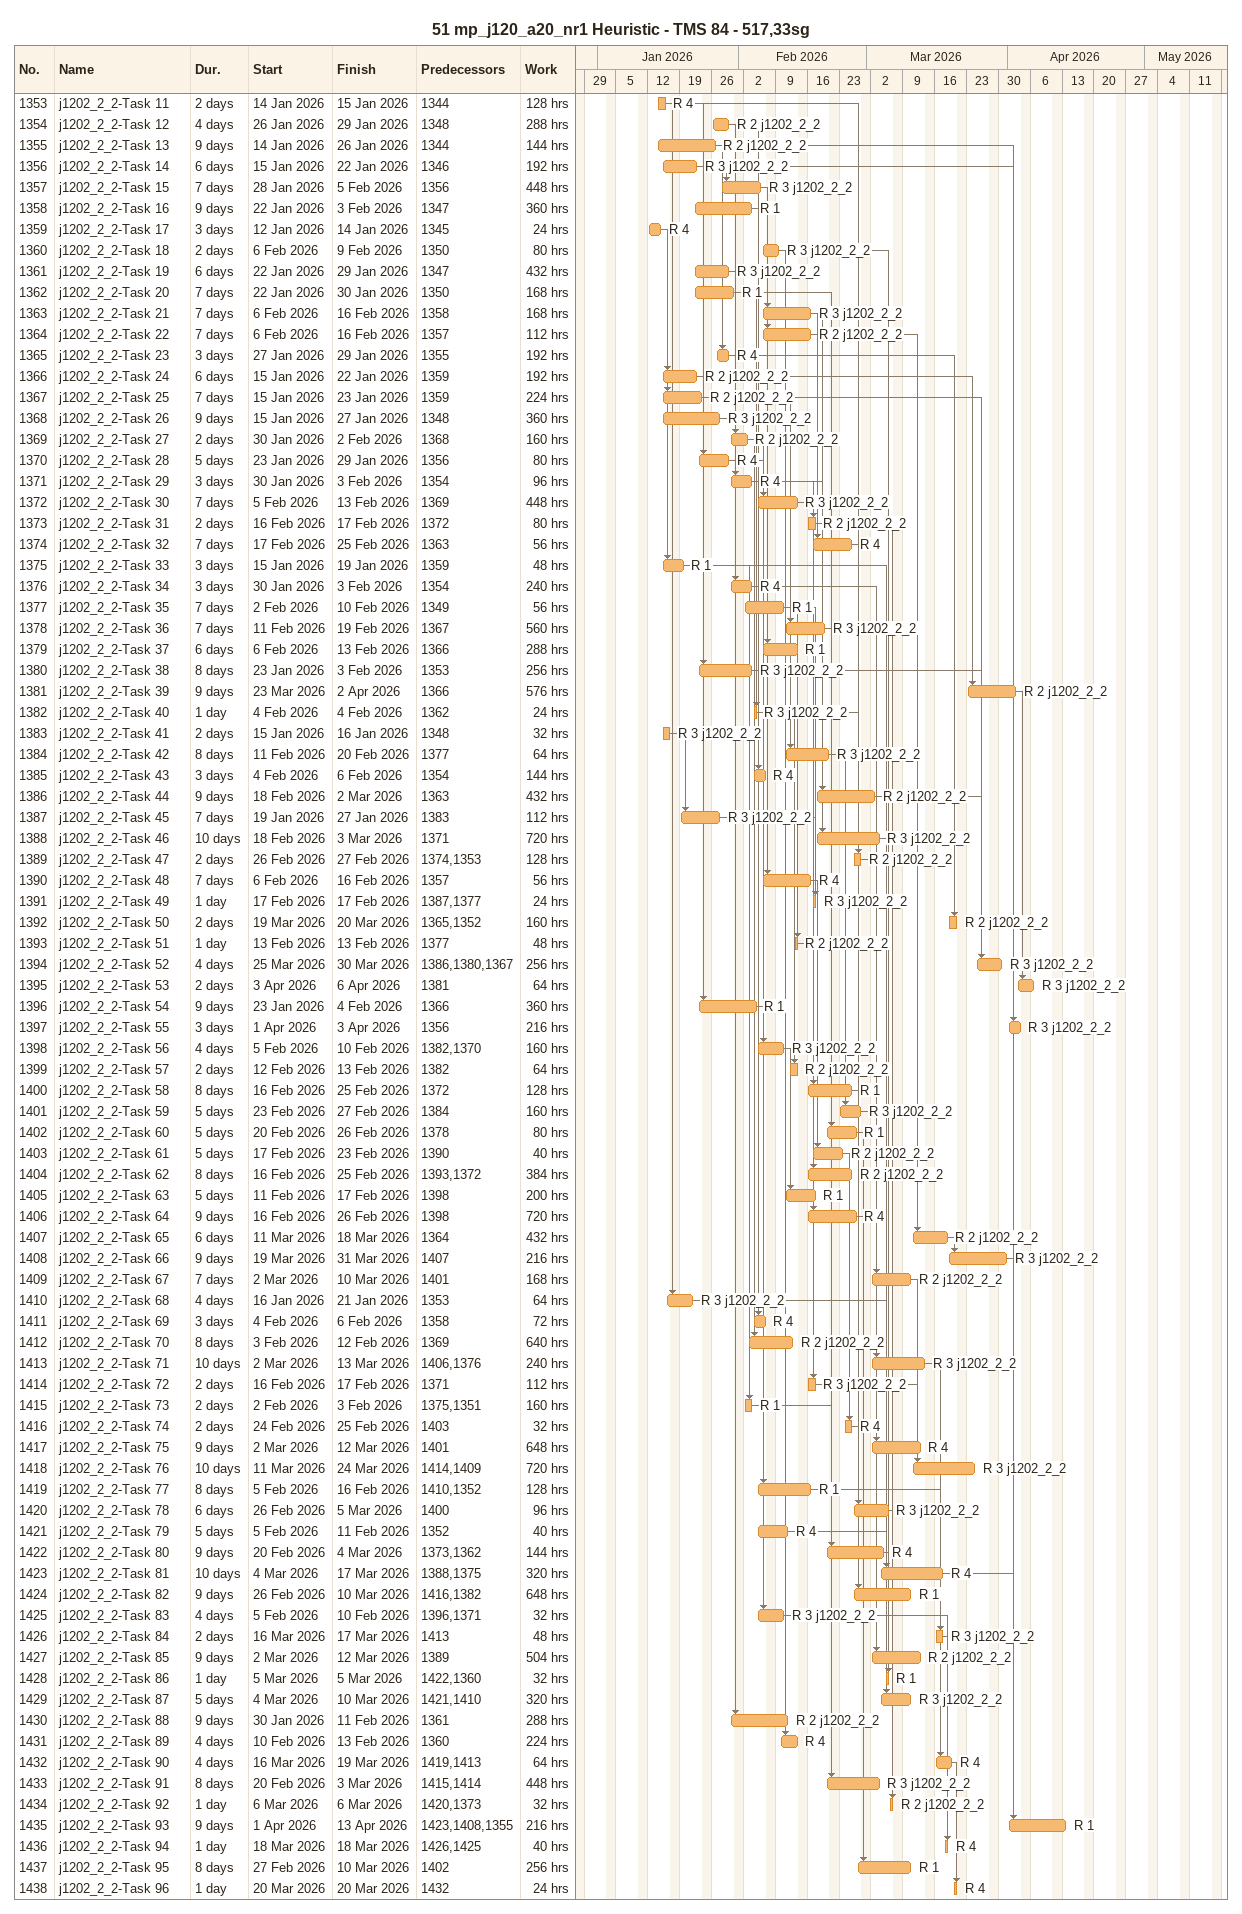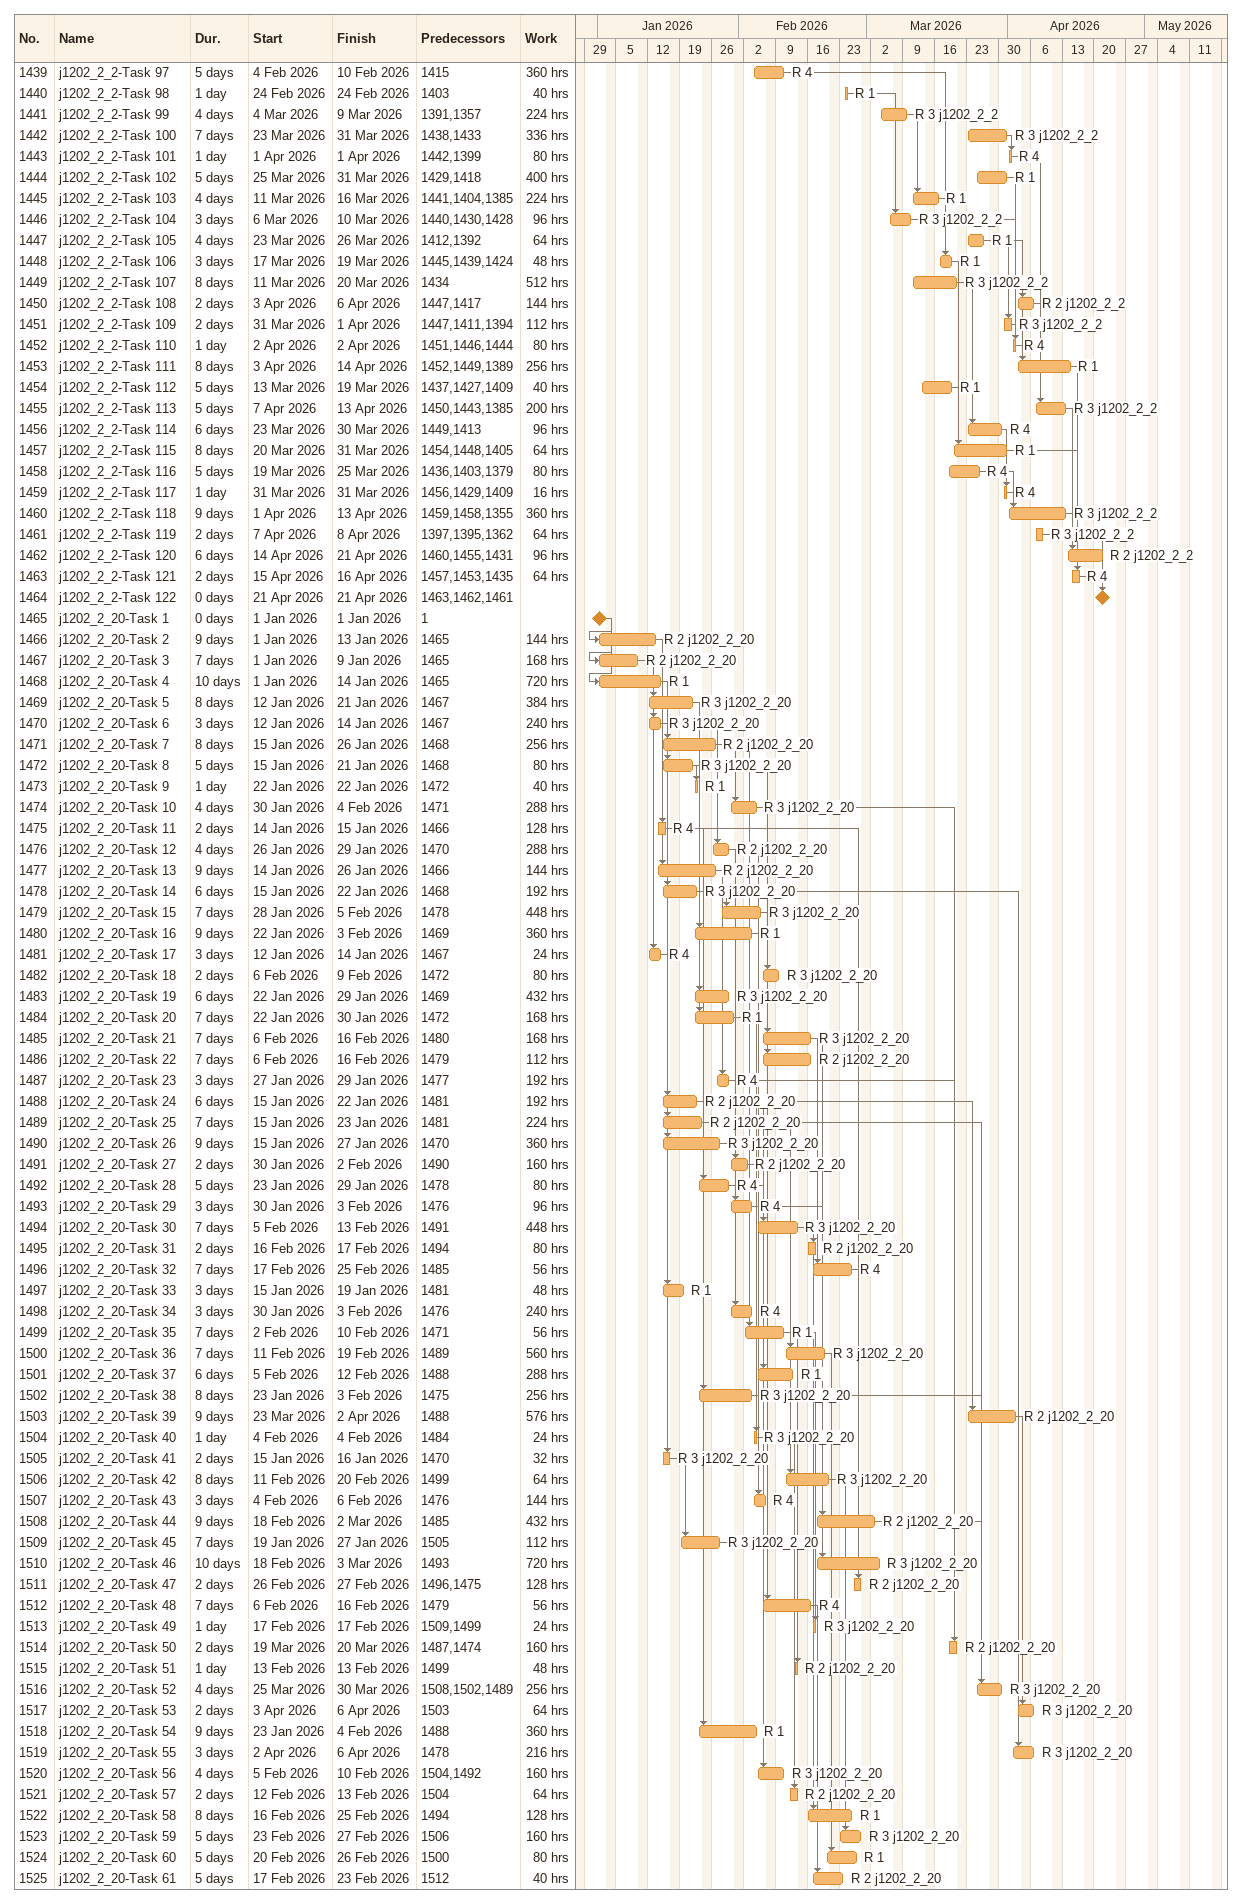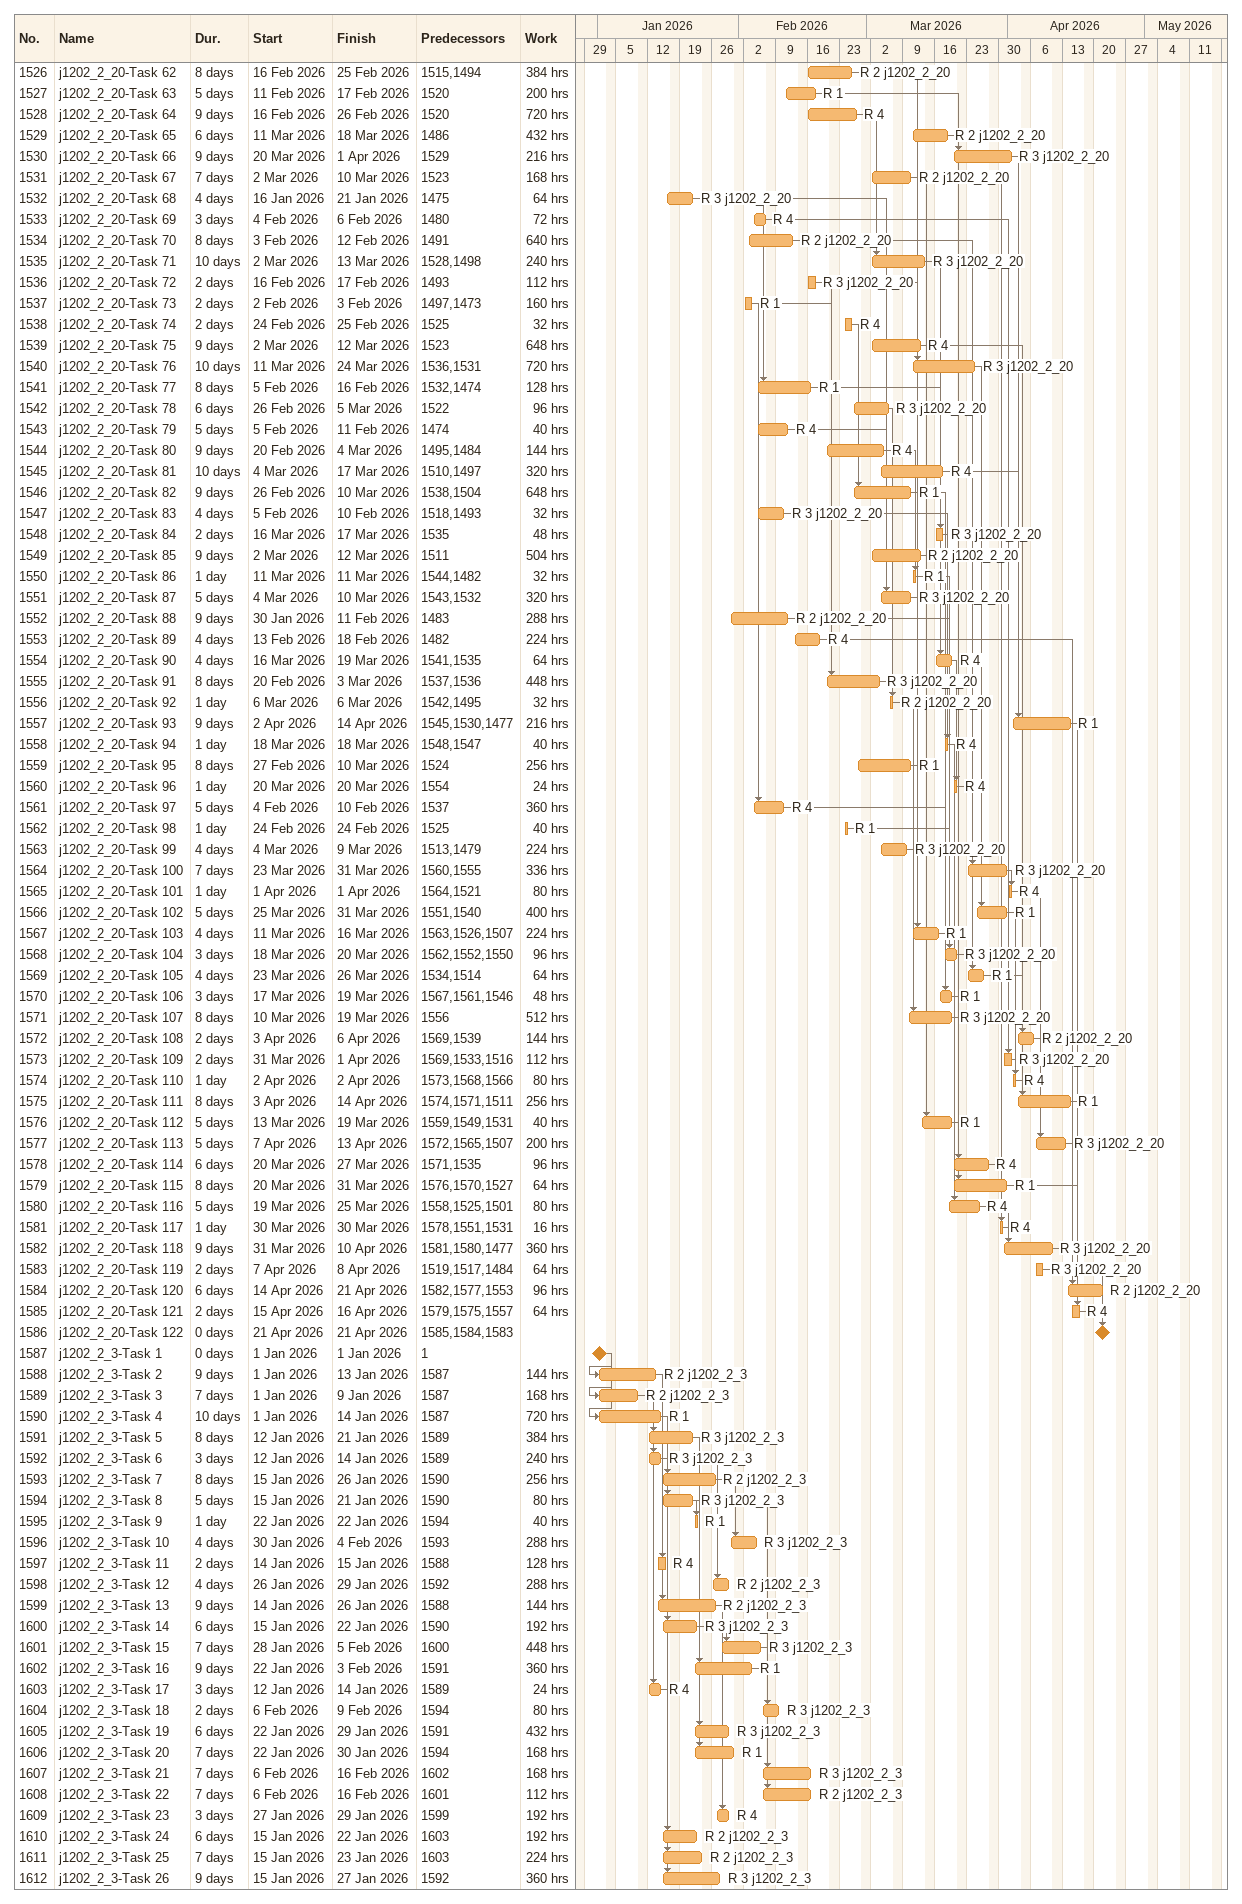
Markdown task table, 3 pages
51 mp_j120_a20_nr1 Heuristic - TMS 84 - 517,33sg

| ID | Task | Duration | Start | Finish | Predecessors | Resources | Work (h) |
|---|---|---|---|---|---|---|---|
| 1353 | j1202_2_2-Task 11 | 2d | 2026-01-14 | 2026-01-15 | 1344 | R 4 | 128 |
| 1354 | j1202_2_2-Task 12 | 4d | 2026-01-26 | 2026-01-29 | 1348 | R 2 j1202_2_2 | 288 |
| 1355 | j1202_2_2-Task 13 | 9d | 2026-01-14 | 2026-01-26 | 1344 | R 2 j1202_2_2 | 144 |
| 1356 | j1202_2_2-Task 14 | 6d | 2026-01-15 | 2026-01-22 | 1346 | R 3 j1202_2_2 | 192 |
| 1357 | j1202_2_2-Task 15 | 7d | 2026-01-28 | 2026-02-05 | 1356 | R 3 j1202_2_2 | 448 |
| 1358 | j1202_2_2-Task 16 | 9d | 2026-01-22 | 2026-02-03 | 1347 | R 1 | 360 |
| 1359 | j1202_2_2-Task 17 | 3d | 2026-01-12 | 2026-01-14 | 1345 | R 4 | 24 |
| 1360 | j1202_2_2-Task 18 | 2d | 2026-02-06 | 2026-02-09 | 1350 | R 3 j1202_2_2 | 80 |
| 1361 | j1202_2_2-Task 19 | 6d | 2026-01-22 | 2026-01-29 | 1347 | R 3 j1202_2_2 | 432 |
| 1362 | j1202_2_2-Task 20 | 7d | 2026-01-22 | 2026-01-30 | 1350 | R 1 | 168 |
| 1363 | j1202_2_2-Task 21 | 7d | 2026-02-06 | 2026-02-16 | 1358 | R 3 j1202_2_2 | 168 |
| 1364 | j1202_2_2-Task 22 | 7d | 2026-02-06 | 2026-02-16 | 1357 | R 2 j1202_2_2 | 112 |
| 1365 | j1202_2_2-Task 23 | 3d | 2026-01-27 | 2026-01-29 | 1355 | R 4 | 192 |
| 1366 | j1202_2_2-Task 24 | 6d | 2026-01-15 | 2026-01-22 | 1359 | R 2 j1202_2_2 | 192 |
| 1367 | j1202_2_2-Task 25 | 7d | 2026-01-15 | 2026-01-23 | 1359 | R 2 j1202_2_2 | 224 |
| 1368 | j1202_2_2-Task 26 | 9d | 2026-01-15 | 2026-01-27 | 1348 | R 3 j1202_2_2 | 360 |
| 1369 | j1202_2_2-Task 27 | 2d | 2026-01-30 | 2026-02-02 | 1368 | R 2 j1202_2_2 | 160 |
| 1370 | j1202_2_2-Task 28 | 5d | 2026-01-23 | 2026-01-29 | 1356 | R 4 | 80 |
| 1371 | j1202_2_2-Task 29 | 3d | 2026-01-30 | 2026-02-03 | 1354 | R 4 | 96 |
| 1372 | j1202_2_2-Task 30 | 7d | 2026-02-05 | 2026-02-13 | 1369 | R 3 j1202_2_2 | 448 |
| 1373 | j1202_2_2-Task 31 | 2d | 2026-02-16 | 2026-02-17 | 1372 | R 2 j1202_2_2 | 80 |
| 1374 | j1202_2_2-Task 32 | 7d | 2026-02-17 | 2026-02-25 | 1363 | R 4 | 56 |
| 1375 | j1202_2_2-Task 33 | 3d | 2026-01-15 | 2026-01-19 | 1359 | R 1 | 48 |
| 1376 | j1202_2_2-Task 34 | 3d | 2026-01-30 | 2026-02-03 | 1354 | R 4 | 240 |
| 1377 | j1202_2_2-Task 35 | 7d | 2026-02-02 | 2026-02-10 | 1349 | R 1 | 56 |
| 1378 | j1202_2_2-Task 36 | 7d | 2026-02-11 | 2026-02-19 | 1367 | R 3 j1202_2_2 | 560 |
| 1379 | j1202_2_2-Task 37 | 6d | 2026-02-06 | 2026-02-13 | 1366 | R 1 | 288 |
| 1380 | j1202_2_2-Task 38 | 8d | 2026-01-23 | 2026-02-03 | 1353 | R 3 j1202_2_2 | 256 |
| 1381 | j1202_2_2-Task 39 | 9d | 2026-03-23 | 2026-04-02 | 1366 | R 2 j1202_2_2 | 576 |
| 1382 | j1202_2_2-Task 40 | 1d | 2026-02-04 | 2026-02-04 | 1362 | R 3 j1202_2_2 | 24 |
| 1383 | j1202_2_2-Task 41 | 2d | 2026-01-15 | 2026-01-16 | 1348 | R 3 j1202_2_2 | 32 |
| 1384 | j1202_2_2-Task 42 | 8d | 2026-02-11 | 2026-02-20 | 1377 | R 3 j1202_2_2 | 64 |
| 1385 | j1202_2_2-Task 43 | 3d | 2026-02-04 | 2026-02-06 | 1354 | R 4 | 144 |
| 1386 | j1202_2_2-Task 44 | 9d | 2026-02-18 | 2026-03-02 | 1363 | R 2 j1202_2_2 | 432 |
| 1387 | j1202_2_2-Task 45 | 7d | 2026-01-19 | 2026-01-27 | 1383 | R 3 j1202_2_2 | 112 |
| 1388 | j1202_2_2-Task 46 | 10d | 2026-02-18 | 2026-03-03 | 1371 | R 3 j1202_2_2 | 720 |
| 1389 | j1202_2_2-Task 47 | 2d | 2026-02-26 | 2026-02-27 | 1374, 1353 | R 2 j1202_2_2 | 128 |
| 1390 | j1202_2_2-Task 48 | 7d | 2026-02-06 | 2026-02-16 | 1357 | R 4 | 56 |
| 1391 | j1202_2_2-Task 49 | 1d | 2026-02-17 | 2026-02-17 | 1387, 1377 | R 3 j1202_2_2 | 24 |
| 1392 | j1202_2_2-Task 50 | 2d | 2026-03-19 | 2026-03-20 | 1365, 1352 | R 2 j1202_2_2 | 160 |
| 1393 | j1202_2_2-Task 51 | 1d | 2026-02-13 | 2026-02-13 | 1377 | R 2 j1202_2_2 | 48 |
| 1394 | j1202_2_2-Task 52 | 4d | 2026-03-25 | 2026-03-30 | 1386, 1380, 1367 | R 3 j1202_2_2 | 256 |
| 1395 | j1202_2_2-Task 53 | 2d | 2026-04-03 | 2026-04-06 | 1381 | R 3 j1202_2_2 | 64 |
| 1396 | j1202_2_2-Task 54 | 9d | 2026-01-23 | 2026-02-04 | 1366 | R 1 | 360 |
| 1397 | j1202_2_2-Task 55 | 3d | 2026-04-01 | 2026-04-03 | 1356 | R 3 j1202_2_2 | 216 |
| 1398 | j1202_2_2-Task 56 | 4d | 2026-02-05 | 2026-02-10 | 1382, 1370 | R 3 j1202_2_2 | 160 |
| 1399 | j1202_2_2-Task 57 | 2d | 2026-02-12 | 2026-02-13 | 1382 | R 2 j1202_2_2 | 64 |
| 1400 | j1202_2_2-Task 58 | 8d | 2026-02-16 | 2026-02-25 | 1372 | R 1 | 128 |
| 1401 | j1202_2_2-Task 59 | 5d | 2026-02-23 | 2026-02-27 | 1384 | R 3 j1202_2_2 | 160 |
| 1402 | j1202_2_2-Task 60 | 5d | 2026-02-20 | 2026-02-26 | 1378 | R 1 | 80 |
| 1403 | j1202_2_2-Task 61 | 5d | 2026-02-17 | 2026-02-23 | 1390 | R 2 j1202_2_2 | 40 |
| 1404 | j1202_2_2-Task 62 | 8d | 2026-02-16 | 2026-02-25 | 1393, 1372 | R 2 j1202_2_2 | 384 |
| 1405 | j1202_2_2-Task 63 | 5d | 2026-02-11 | 2026-02-17 | 1398 | R 1 | 200 |
| 1406 | j1202_2_2-Task 64 | 9d | 2026-02-16 | 2026-02-26 | 1398 | R 4 | 720 |
| 1407 | j1202_2_2-Task 65 | 6d | 2026-03-11 | 2026-03-18 | 1364 | R 2 j1202_2_2 | 432 |
| 1408 | j1202_2_2-Task 66 | 9d | 2026-03-19 | 2026-03-31 | 1407 | R 3 j1202_2_2 | 216 |
| 1409 | j1202_2_2-Task 67 | 7d | 2026-03-02 | 2026-03-10 | 1401 | R 2 j1202_2_2 | 168 |
| 1410 | j1202_2_2-Task 68 | 4d | 2026-01-16 | 2026-01-21 | 1353 | R 3 j1202_2_2 | 64 |
| 1411 | j1202_2_2-Task 69 | 3d | 2026-02-04 | 2026-02-06 | 1358 | R 4 | 72 |
| 1412 | j1202_2_2-Task 70 | 8d | 2026-02-03 | 2026-02-12 | 1369 | R 2 j1202_2_2 | 640 |
| 1413 | j1202_2_2-Task 71 | 10d | 2026-03-02 | 2026-03-13 | 1406, 1376 | R 3 j1202_2_2 | 240 |
| 1414 | j1202_2_2-Task 72 | 2d | 2026-02-16 | 2026-02-17 | 1371 | R 3 j1202_2_2 | 112 |
| 1415 | j1202_2_2-Task 73 | 2d | 2026-02-02 | 2026-02-03 | 1375, 1351 | R 1 | 160 |
| 1416 | j1202_2_2-Task 74 | 2d | 2026-02-24 | 2026-02-25 | 1403 | R 4 | 32 |
| 1417 | j1202_2_2-Task 75 | 9d | 2026-03-02 | 2026-03-12 | 1401 | R 4 | 648 |
| 1418 | j1202_2_2-Task 76 | 10d | 2026-03-11 | 2026-03-24 | 1414, 1409 | R 3 j1202_2_2 | 720 |
| 1419 | j1202_2_2-Task 77 | 8d | 2026-02-05 | 2026-02-16 | 1410, 1352 | R 1 | 128 |
| 1420 | j1202_2_2-Task 78 | 6d | 2026-02-26 | 2026-03-05 | 1400 | R 3 j1202_2_2 | 96 |
| 1421 | j1202_2_2-Task 79 | 5d | 2026-02-05 | 2026-02-11 | 1352 | R 4 | 40 |
| 1422 | j1202_2_2-Task 80 | 9d | 2026-02-20 | 2026-03-04 | 1373, 1362 | R 4 | 144 |
| 1423 | j1202_2_2-Task 81 | 10d | 2026-03-04 | 2026-03-17 | 1388, 1375 | R 4 | 320 |
| 1424 | j1202_2_2-Task 82 | 9d | 2026-02-26 | 2026-03-10 | 1416, 1382 | R 1 | 648 |
| 1425 | j1202_2_2-Task 83 | 4d | 2026-02-05 | 2026-02-10 | 1396, 1371 | R 3 j1202_2_2 | 32 |
| 1426 | j1202_2_2-Task 84 | 2d | 2026-03-16 | 2026-03-17 | 1413 | R 3 j1202_2_2 | 48 |
| 1427 | j1202_2_2-Task 85 | 9d | 2026-03-02 | 2026-03-12 | 1389 | R 2 j1202_2_2 | 504 |
| 1428 | j1202_2_2-Task 86 | 1d | 2026-03-05 | 2026-03-05 | 1422, 1360 | R 1 | 32 |
| 1429 | j1202_2_2-Task 87 | 5d | 2026-03-04 | 2026-03-10 | 1421, 1410 | R 3 j1202_2_2 | 320 |
| 1430 | j1202_2_2-Task 88 | 9d | 2026-01-30 | 2026-02-11 | 1361 | R 2 j1202_2_2 | 288 |
| 1431 | j1202_2_2-Task 89 | 4d | 2026-02-10 | 2026-02-13 | 1360 | R 4 | 224 |
| 1432 | j1202_2_2-Task 90 | 4d | 2026-03-16 | 2026-03-19 | 1419, 1413 | R 4 | 64 |
| 1433 | j1202_2_2-Task 91 | 8d | 2026-02-20 | 2026-03-03 | 1415, 1414 | R 3 j1202_2_2 | 448 |
| 1434 | j1202_2_2-Task 92 | 1d | 2026-03-06 | 2026-03-06 | 1420, 1373 | R 2 j1202_2_2 | 32 |
| 1435 | j1202_2_2-Task 93 | 9d | 2026-04-01 | 2026-04-13 | 1423, 1408, 1355 | R 1 | 216 |
| 1436 | j1202_2_2-Task 94 | 1d | 2026-03-18 | 2026-03-18 | 1426, 1425 | R 4 | 40 |
| 1437 | j1202_2_2-Task 95 | 8d | 2026-02-27 | 2026-03-10 | 1402 | R 1 | 256 |
| 1438 | j1202_2_2-Task 96 | 1d | 2026-03-20 | 2026-03-20 | 1432 | R 4 | 24 |
| 1439 | j1202_2_2-Task 97 | 5d | 2026-02-04 | 2026-02-10 | 1415 | R 4 | 360 |
| 1440 | j1202_2_2-Task 98 | 1d | 2026-02-24 | 2026-02-24 | 1403 | R 1 | 40 |
| 1441 | j1202_2_2-Task 99 | 4d | 2026-03-04 | 2026-03-09 | 1391, 1357 | R 3 j1202_2_2 | 224 |
| 1442 | j1202_2_2-Task 100 | 7d | 2026-03-23 | 2026-03-31 | 1438, 1433 | R 3 j1202_2_2 | 336 |
| 1443 | j1202_2_2-Task 101 | 1d | 2026-04-01 | 2026-04-01 | 1442, 1399 | R 4 | 80 |
| 1444 | j1202_2_2-Task 102 | 5d | 2026-03-25 | 2026-03-31 | 1429, 1418 | R 1 | 400 |
| 1445 | j1202_2_2-Task 103 | 4d | 2026-03-11 | 2026-03-16 | 1441, 1404, 1385 | R 1 | 224 |
| 1446 | j1202_2_2-Task 104 | 3d | 2026-03-06 | 2026-03-10 | 1440, 1430, 1428 | R 3 j1202_2_2 | 96 |
| 1447 | j1202_2_2-Task 105 | 4d | 2026-03-23 | 2026-03-26 | 1412, 1392 | R 1 | 64 |
| 1448 | j1202_2_2-Task 106 | 3d | 2026-03-17 | 2026-03-19 | 1445, 1439, 1424 | R 1 | 48 |
| 1449 | j1202_2_2-Task 107 | 8d | 2026-03-11 | 2026-03-20 | 1434 | R 3 j1202_2_2 | 512 |
| 1450 | j1202_2_2-Task 108 | 2d | 2026-04-03 | 2026-04-06 | 1447, 1417 | R 2 j1202_2_2 | 144 |
| 1451 | j1202_2_2-Task 109 | 2d | 2026-03-31 | 2026-04-01 | 1447, 1411, 1394 | R 3 j1202_2_2 | 112 |
| 1452 | j1202_2_2-Task 110 | 1d | 2026-04-02 | 2026-04-02 | 1451, 1446, 1444 | R 4 | 80 |
| 1453 | j1202_2_2-Task 111 | 8d | 2026-04-03 | 2026-04-14 | 1452, 1449, 1389 | R 1 | 256 |
| 1454 | j1202_2_2-Task 112 | 5d | 2026-03-13 | 2026-03-19 | 1437, 1427, 1409 | R 1 | 40 |
| 1455 | j1202_2_2-Task 113 | 5d | 2026-04-07 | 2026-04-13 | 1450, 1443, 1385 | R 3 j1202_2_2 | 200 |
| 1456 | j1202_2_2-Task 114 | 6d | 2026-03-23 | 2026-03-30 | 1449, 1413 | R 4 | 96 |
| 1457 | j1202_2_2-Task 115 | 8d | 2026-03-20 | 2026-03-31 | 1454, 1448, 1405 | R 1 | 64 |
| 1458 | j1202_2_2-Task 116 | 5d | 2026-03-19 | 2026-03-25 | 1436, 1403, 1379 | R 4 | 80 |
| 1459 | j1202_2_2-Task 117 | 1d | 2026-03-31 | 2026-03-31 | 1456, 1429, 1409 | R 4 | 16 |
| 1460 | j1202_2_2-Task 118 | 9d | 2026-04-01 | 2026-04-13 | 1459, 1458, 1355 | R 3 j1202_2_2 | 360 |
| 1461 | j1202_2_2-Task 119 | 2d | 2026-04-07 | 2026-04-08 | 1397, 1395, 1362 | R 3 j1202_2_2 | 64 |
| 1462 | j1202_2_2-Task 120 | 6d | 2026-04-14 | 2026-04-21 | 1460, 1455, 1431 | R 2 j1202_2_2 | 96 |
| 1463 | j1202_2_2-Task 121 | 2d | 2026-04-15 | 2026-04-16 | 1457, 1453, 1435 | R 4 | 64 |
| 1464 | j1202_2_2-Task 122 | 0d | 2026-04-21 | 2026-04-21 | 1463, 1462, 1461 |  |  |
| 1465 | j1202_2_20-Task 1 | 0d | 2026-01-01 | 2026-01-01 | 1 |  |  |
| 1466 | j1202_2_20-Task 2 | 9d | 2026-01-01 | 2026-01-13 | 1465 | R 2 j1202_2_20 | 144 |
| 1467 | j1202_2_20-Task 3 | 7d | 2026-01-01 | 2026-01-09 | 1465 | R 2 j1202_2_20 | 168 |
| 1468 | j1202_2_20-Task 4 | 10d | 2026-01-01 | 2026-01-14 | 1465 | R 1 | 720 |
| 1469 | j1202_2_20-Task 5 | 8d | 2026-01-12 | 2026-01-21 | 1467 | R 3 j1202_2_20 | 384 |
| 1470 | j1202_2_20-Task 6 | 3d | 2026-01-12 | 2026-01-14 | 1467 | R 3 j1202_2_20 | 240 |
| 1471 | j1202_2_20-Task 7 | 8d | 2026-01-15 | 2026-01-26 | 1468 | R 2 j1202_2_20 | 256 |
| 1472 | j1202_2_20-Task 8 | 5d | 2026-01-15 | 2026-01-21 | 1468 | R 3 j1202_2_20 | 80 |
| 1473 | j1202_2_20-Task 9 | 1d | 2026-01-22 | 2026-01-22 | 1472 | R 1 | 40 |
| 1474 | j1202_2_20-Task 10 | 4d | 2026-01-30 | 2026-02-04 | 1471 | R 3 j1202_2_20 | 288 |
| 1475 | j1202_2_20-Task 11 | 2d | 2026-01-14 | 2026-01-15 | 1466 | R 4 | 128 |
| 1476 | j1202_2_20-Task 12 | 4d | 2026-01-26 | 2026-01-29 | 1470 | R 2 j1202_2_20 | 288 |
| 1477 | j1202_2_20-Task 13 | 9d | 2026-01-14 | 2026-01-26 | 1466 | R 2 j1202_2_20 | 144 |
| 1478 | j1202_2_20-Task 14 | 6d | 2026-01-15 | 2026-01-22 | 1468 | R 3 j1202_2_20 | 192 |
| 1479 | j1202_2_20-Task 15 | 7d | 2026-01-28 | 2026-02-05 | 1478 | R 3 j1202_2_20 | 448 |
| 1480 | j1202_2_20-Task 16 | 9d | 2026-01-22 | 2026-02-03 | 1469 | R 1 | 360 |
| 1481 | j1202_2_20-Task 17 | 3d | 2026-01-12 | 2026-01-14 | 1467 | R 4 | 24 |
| 1482 | j1202_2_20-Task 18 | 2d | 2026-02-06 | 2026-02-09 | 1472 | R 3 j1202_2_20 | 80 |
| 1483 | j1202_2_20-Task 19 | 6d | 2026-01-22 | 2026-01-29 | 1469 | R 3 j1202_2_20 | 432 |
| 1484 | j1202_2_20-Task 20 | 7d | 2026-01-22 | 2026-01-30 | 1472 | R 1 | 168 |
| 1485 | j1202_2_20-Task 21 | 7d | 2026-02-06 | 2026-02-16 | 1480 | R 3 j1202_2_20 | 168 |
| 1486 | j1202_2_20-Task 22 | 7d | 2026-02-06 | 2026-02-16 | 1479 | R 2 j1202_2_20 | 112 |
| 1487 | j1202_2_20-Task 23 | 3d | 2026-01-27 | 2026-01-29 | 1477 | R 4 | 192 |
| 1488 | j1202_2_20-Task 24 | 6d | 2026-01-15 | 2026-01-22 | 1481 | R 2 j1202_2_20 | 192 |
| 1489 | j1202_2_20-Task 25 | 7d | 2026-01-15 | 2026-01-23 | 1481 | R 2 j1202_2_20 | 224 |
| 1490 | j1202_2_20-Task 26 | 9d | 2026-01-15 | 2026-01-27 | 1470 | R 3 j1202_2_20 | 360 |
| 1491 | j1202_2_20-Task 27 | 2d | 2026-01-30 | 2026-02-02 | 1490 | R 2 j1202_2_20 | 160 |
| 1492 | j1202_2_20-Task 28 | 5d | 2026-01-23 | 2026-01-29 | 1478 | R 4 | 80 |
| 1493 | j1202_2_20-Task 29 | 3d | 2026-01-30 | 2026-02-03 | 1476 | R 4 | 96 |
| 1494 | j1202_2_20-Task 30 | 7d | 2026-02-05 | 2026-02-13 | 1491 | R 3 j1202_2_20 | 448 |
| 1495 | j1202_2_20-Task 31 | 2d | 2026-02-16 | 2026-02-17 | 1494 | R 2 j1202_2_20 | 80 |
| 1496 | j1202_2_20-Task 32 | 7d | 2026-02-17 | 2026-02-25 | 1485 | R 4 | 56 |
| 1497 | j1202_2_20-Task 33 | 3d | 2026-01-15 | 2026-01-19 | 1481 | R 1 | 48 |
| 1498 | j1202_2_20-Task 34 | 3d | 2026-01-30 | 2026-02-03 | 1476 | R 4 | 240 |
| 1499 | j1202_2_20-Task 35 | 7d | 2026-02-02 | 2026-02-10 | 1471 | R 1 | 56 |
| 1500 | j1202_2_20-Task 36 | 7d | 2026-02-11 | 2026-02-19 | 1489 | R 3 j1202_2_20 | 560 |
| 1501 | j1202_2_20-Task 37 | 6d | 2026-02-05 | 2026-02-12 | 1488 | R 1 | 288 |
| 1502 | j1202_2_20-Task 38 | 8d | 2026-01-23 | 2026-02-03 | 1475 | R 3 j1202_2_20 | 256 |
| 1503 | j1202_2_20-Task 39 | 9d | 2026-03-23 | 2026-04-02 | 1488 | R 2 j1202_2_20 | 576 |
| 1504 | j1202_2_20-Task 40 | 1d | 2026-02-04 | 2026-02-04 | 1484 | R 3 j1202_2_20 | 24 |
| 1505 | j1202_2_20-Task 41 | 2d | 2026-01-15 | 2026-01-16 | 1470 | R 3 j1202_2_20 | 32 |
| 1506 | j1202_2_20-Task 42 | 8d | 2026-02-11 | 2026-02-20 | 1499 | R 3 j1202_2_20 | 64 |
| 1507 | j1202_2_20-Task 43 | 3d | 2026-02-04 | 2026-02-06 | 1476 | R 4 | 144 |
| 1508 | j1202_2_20-Task 44 | 9d | 2026-02-18 | 2026-03-02 | 1485 | R 2 j1202_2_20 | 432 |
| 1509 | j1202_2_20-Task 45 | 7d | 2026-01-19 | 2026-01-27 | 1505 | R 3 j1202_2_20 | 112 |
| 1510 | j1202_2_20-Task 46 | 10d | 2026-02-18 | 2026-03-03 | 1493 | R 3 j1202_2_20 | 720 |
| 1511 | j1202_2_20-Task 47 | 2d | 2026-02-26 | 2026-02-27 | 1496, 1475 | R 2 j1202_2_20 | 128 |
| 1512 | j1202_2_20-Task 48 | 7d | 2026-02-06 | 2026-02-16 | 1479 | R 4 | 56 |
| 1513 | j1202_2_20-Task 49 | 1d | 2026-02-17 | 2026-02-17 | 1509, 1499 | R 3 j1202_2_20 | 24 |
| 1514 | j1202_2_20-Task 50 | 2d | 2026-03-19 | 2026-03-20 | 1487, 1474 | R 2 j1202_2_20 | 160 |
| 1515 | j1202_2_20-Task 51 | 1d | 2026-02-13 | 2026-02-13 | 1499 | R 2 j1202_2_20 | 48 |
| 1516 | j1202_2_20-Task 52 | 4d | 2026-03-25 | 2026-03-30 | 1508, 1502, 1489 | R 3 j1202_2_20 | 256 |
| 1517 | j1202_2_20-Task 53 | 2d | 2026-04-03 | 2026-04-06 | 1503 | R 3 j1202_2_20 | 64 |
| 1518 | j1202_2_20-Task 54 | 9d | 2026-01-23 | 2026-02-04 | 1488 | R 1 | 360 |
| 1519 | j1202_2_20-Task 55 | 3d | 2026-04-02 | 2026-04-06 | 1478 | R 3 j1202_2_20 | 216 |
| 1520 | j1202_2_20-Task 56 | 4d | 2026-02-05 | 2026-02-10 | 1504, 1492 | R 3 j1202_2_20 | 160 |
| 1521 | j1202_2_20-Task 57 | 2d | 2026-02-12 | 2026-02-13 | 1504 | R 2 j1202_2_20 | 64 |
| 1522 | j1202_2_20-Task 58 | 8d | 2026-02-16 | 2026-02-25 | 1494 | R 1 | 128 |
| 1523 | j1202_2_20-Task 59 | 5d | 2026-02-23 | 2026-02-27 | 1506 | R 3 j1202_2_20 | 160 |
| 1524 | j1202_2_20-Task 60 | 5d | 2026-02-20 | 2026-02-26 | 1500 | R 1 | 80 |
| 1525 | j1202_2_20-Task 61 | 5d | 2026-02-17 | 2026-02-23 | 1512 | R 2 j1202_2_20 | 40 |
| 1526 | j1202_2_20-Task 62 | 8d | 2026-02-16 | 2026-02-25 | 1515, 1494 | R 2 j1202_2_20 | 384 |
| 1527 | j1202_2_20-Task 63 | 5d | 2026-02-11 | 2026-02-17 | 1520 | R 1 | 200 |
| 1528 | j1202_2_20-Task 64 | 9d | 2026-02-16 | 2026-02-26 | 1520 | R 4 | 720 |
| 1529 | j1202_2_20-Task 65 | 6d | 2026-03-11 | 2026-03-18 | 1486 | R 2 j1202_2_20 | 432 |
| 1530 | j1202_2_20-Task 66 | 9d | 2026-03-20 | 2026-04-01 | 1529 | R 3 j1202_2_20 | 216 |
| 1531 | j1202_2_20-Task 67 | 7d | 2026-03-02 | 2026-03-10 | 1523 | R 2 j1202_2_20 | 168 |
| 1532 | j1202_2_20-Task 68 | 4d | 2026-01-16 | 2026-01-21 | 1475 | R 3 j1202_2_20 | 64 |
| 1533 | j1202_2_20-Task 69 | 3d | 2026-02-04 | 2026-02-06 | 1480 | R 4 | 72 |
| 1534 | j1202_2_20-Task 70 | 8d | 2026-02-03 | 2026-02-12 | 1491 | R 2 j1202_2_20 | 640 |
| 1535 | j1202_2_20-Task 71 | 10d | 2026-03-02 | 2026-03-13 | 1528, 1498 | R 3 j1202_2_20 | 240 |
| 1536 | j1202_2_20-Task 72 | 2d | 2026-02-16 | 2026-02-17 | 1493 | R 3 j1202_2_20 | 112 |
| 1537 | j1202_2_20-Task 73 | 2d | 2026-02-02 | 2026-02-03 | 1497, 1473 | R 1 | 160 |
| 1538 | j1202_2_20-Task 74 | 2d | 2026-02-24 | 2026-02-25 | 1525 | R 4 | 32 |
| 1539 | j1202_2_20-Task 75 | 9d | 2026-03-02 | 2026-03-12 | 1523 | R 4 | 648 |
| 1540 | j1202_2_20-Task 76 | 10d | 2026-03-11 | 2026-03-24 | 1536, 1531 | R 3 j1202_2_20 | 720 |
| 1541 | j1202_2_20-Task 77 | 8d | 2026-02-05 | 2026-02-16 | 1532, 1474 | R 1 | 128 |
| 1542 | j1202_2_20-Task 78 | 6d | 2026-02-26 | 2026-03-05 | 1522 | R 3 j1202_2_20 | 96 |
| 1543 | j1202_2_20-Task 79 | 5d | 2026-02-05 | 2026-02-11 | 1474 | R 4 | 40 |
| 1544 | j1202_2_20-Task 80 | 9d | 2026-02-20 | 2026-03-04 | 1495, 1484 | R 4 | 144 |
| 1545 | j1202_2_20-Task 81 | 10d | 2026-03-04 | 2026-03-17 | 1510, 1497 | R 4 | 320 |
| 1546 | j1202_2_20-Task 82 | 9d | 2026-02-26 | 2026-03-10 | 1538, 1504 | R 1 | 648 |
| 1547 | j1202_2_20-Task 83 | 4d | 2026-02-05 | 2026-02-10 | 1518, 1493 | R 3 j1202_2_20 | 32 |
| 1548 | j1202_2_20-Task 84 | 2d | 2026-03-16 | 2026-03-17 | 1535 | R 3 j1202_2_20 | 48 |
| 1549 | j1202_2_20-Task 85 | 9d | 2026-03-02 | 2026-03-12 | 1511 | R 2 j1202_2_20 | 504 |
| 1550 | j1202_2_20-Task 86 | 1d | 2026-03-11 | 2026-03-11 | 1544, 1482 | R 1 | 32 |
| 1551 | j1202_2_20-Task 87 | 5d | 2026-03-04 | 2026-03-10 | 1543, 1532 | R 3 j1202_2_20 | 320 |
| 1552 | j1202_2_20-Task 88 | 9d | 2026-01-30 | 2026-02-11 | 1483 | R 2 j1202_2_20 | 288 |
| 1553 | j1202_2_20-Task 89 | 4d | 2026-02-13 | 2026-02-18 | 1482 | R 4 | 224 |
| 1554 | j1202_2_20-Task 90 | 4d | 2026-03-16 | 2026-03-19 | 1541, 1535 | R 4 | 64 |
| 1555 | j1202_2_20-Task 91 | 8d | 2026-02-20 | 2026-03-03 | 1537, 1536 | R 3 j1202_2_20 | 448 |
| 1556 | j1202_2_20-Task 92 | 1d | 2026-03-06 | 2026-03-06 | 1542, 1495 | R 2 j1202_2_20 | 32 |
| 1557 | j1202_2_20-Task 93 | 9d | 2026-04-02 | 2026-04-14 | 1545, 1530, 1477 | R 1 | 216 |
| 1558 | j1202_2_20-Task 94 | 1d | 2026-03-18 | 2026-03-18 | 1548, 1547 | R 4 | 40 |
| 1559 | j1202_2_20-Task 95 | 8d | 2026-02-27 | 2026-03-10 | 1524 | R 1 | 256 |
| 1560 | j1202_2_20-Task 96 | 1d | 2026-03-20 | 2026-03-20 | 1554 | R 4 | 24 |
| 1561 | j1202_2_20-Task 97 | 5d | 2026-02-04 | 2026-02-10 | 1537 | R 4 | 360 |
| 1562 | j1202_2_20-Task 98 | 1d | 2026-02-24 | 2026-02-24 | 1525 | R 1 | 40 |
| 1563 | j1202_2_20-Task 99 | 4d | 2026-03-04 | 2026-03-09 | 1513, 1479 | R 3 j1202_2_20 | 224 |
| 1564 | j1202_2_20-Task 100 | 7d | 2026-03-23 | 2026-03-31 | 1560, 1555 | R 3 j1202_2_20 | 336 |
| 1565 | j1202_2_20-Task 101 | 1d | 2026-04-01 | 2026-04-01 | 1564, 1521 | R 4 | 80 |
| 1566 | j1202_2_20-Task 102 | 5d | 2026-03-25 | 2026-03-31 | 1551, 1540 | R 1 | 400 |
| 1567 | j1202_2_20-Task 103 | 4d | 2026-03-11 | 2026-03-16 | 1563, 1526, 1507 | R 1 | 224 |
| 1568 | j1202_2_20-Task 104 | 3d | 2026-03-18 | 2026-03-20 | 1562, 1552, 1550 | R 3 j1202_2_20 | 96 |
| 1569 | j1202_2_20-Task 105 | 4d | 2026-03-23 | 2026-03-26 | 1534, 1514 | R 1 | 64 |
| 1570 | j1202_2_20-Task 106 | 3d | 2026-03-17 | 2026-03-19 | 1567, 1561, 1546 | R 1 | 48 |
| 1571 | j1202_2_20-Task 107 | 8d | 2026-03-10 | 2026-03-19 | 1556 | R 3 j1202_2_20 | 512 |
| 1572 | j1202_2_20-Task 108 | 2d | 2026-04-03 | 2026-04-06 | 1569, 1539 | R 2 j1202_2_20 | 144 |
| 1573 | j1202_2_20-Task 109 | 2d | 2026-03-31 | 2026-04-01 | 1569, 1533, 1516 | R 3 j1202_2_20 | 112 |
| 1574 | j1202_2_20-Task 110 | 1d | 2026-04-02 | 2026-04-02 | 1573, 1568, 1566 | R 4 | 80 |
| 1575 | j1202_2_20-Task 111 | 8d | 2026-04-03 | 2026-04-14 | 1574, 1571, 1511 | R 1 | 256 |
| 1576 | j1202_2_20-Task 112 | 5d | 2026-03-13 | 2026-03-19 | 1559, 1549, 1531 | R 1 | 40 |
| 1577 | j1202_2_20-Task 113 | 5d | 2026-04-07 | 2026-04-13 | 1572, 1565, 1507 | R 3 j1202_2_20 | 200 |
| 1578 | j1202_2_20-Task 114 | 6d | 2026-03-20 | 2026-03-27 | 1571, 1535 | R 4 | 96 |
| 1579 | j1202_2_20-Task 115 | 8d | 2026-03-20 | 2026-03-31 | 1576, 1570, 1527 | R 1 | 64 |
| 1580 | j1202_2_20-Task 116 | 5d | 2026-03-19 | 2026-03-25 | 1558, 1525, 1501 | R 4 | 80 |
| 1581 | j1202_2_20-Task 117 | 1d | 2026-03-30 | 2026-03-30 | 1578, 1551, 1531 | R 4 | 16 |
| 1582 | j1202_2_20-Task 118 | 9d | 2026-03-31 | 2026-04-10 | 1581, 1580, 1477 | R 3 j1202_2_20 | 360 |
| 1583 | j1202_2_20-Task 119 | 2d | 2026-04-07 | 2026-04-08 | 1519, 1517, 1484 | R 3 j1202_2_20 | 64 |
| 1584 | j1202_2_20-Task 120 | 6d | 2026-04-14 | 2026-04-21 | 1582, 1577, 1553 | R 2 j1202_2_20 | 96 |
| 1585 | j1202_2_20-Task 121 | 2d | 2026-04-15 | 2026-04-16 | 1579, 1575, 1557 | R 4 | 64 |
| 1586 | j1202_2_20-Task 122 | 0d | 2026-04-21 | 2026-04-21 | 1585, 1584, 1583 |  |  |
| 1587 | j1202_2_3-Task 1 | 0d | 2026-01-01 | 2026-01-01 | 1 |  |  |
| 1588 | j1202_2_3-Task 2 | 9d | 2026-01-01 | 2026-01-13 | 1587 | R 2 j1202_2_3 | 144 |
| 1589 | j1202_2_3-Task 3 | 7d | 2026-01-01 | 2026-01-09 | 1587 | R 2 j1202_2_3 | 168 |
| 1590 | j1202_2_3-Task 4 | 10d | 2026-01-01 | 2026-01-14 | 1587 | R 1 | 720 |
| 1591 | j1202_2_3-Task 5 | 8d | 2026-01-12 | 2026-01-21 | 1589 | R 3 j1202_2_3 | 384 |
| 1592 | j1202_2_3-Task 6 | 3d | 2026-01-12 | 2026-01-14 | 1589 | R 3 j1202_2_3 | 240 |
| 1593 | j1202_2_3-Task 7 | 8d | 2026-01-15 | 2026-01-26 | 1590 | R 2 j1202_2_3 | 256 |
| 1594 | j1202_2_3-Task 8 | 5d | 2026-01-15 | 2026-01-21 | 1590 | R 3 j1202_2_3 | 80 |
| 1595 | j1202_2_3-Task 9 | 1d | 2026-01-22 | 2026-01-22 | 1594 | R 1 | 40 |
| 1596 | j1202_2_3-Task 10 | 4d | 2026-01-30 | 2026-02-04 | 1593 | R 3 j1202_2_3 | 288 |
| 1597 | j1202_2_3-Task 11 | 2d | 2026-01-14 | 2026-01-15 | 1588 | R 4 | 128 |
| 1598 | j1202_2_3-Task 12 | 4d | 2026-01-26 | 2026-01-29 | 1592 | R 2 j1202_2_3 | 288 |
| 1599 | j1202_2_3-Task 13 | 9d | 2026-01-14 | 2026-01-26 | 1588 | R 2 j1202_2_3 | 144 |
| 1600 | j1202_2_3-Task 14 | 6d | 2026-01-15 | 2026-01-22 | 1590 | R 3 j1202_2_3 | 192 |
| 1601 | j1202_2_3-Task 15 | 7d | 2026-01-28 | 2026-02-05 | 1600 | R 3 j1202_2_3 | 448 |
| 1602 | j1202_2_3-Task 16 | 9d | 2026-01-22 | 2026-02-03 | 1591 | R 1 | 360 |
| 1603 | j1202_2_3-Task 17 | 3d | 2026-01-12 | 2026-01-14 | 1589 | R 4 | 24 |
| 1604 | j1202_2_3-Task 18 | 2d | 2026-02-06 | 2026-02-09 | 1594 | R 3 j1202_2_3 | 80 |
| 1605 | j1202_2_3-Task 19 | 6d | 2026-01-22 | 2026-01-29 | 1591 | R 3 j1202_2_3 | 432 |
| 1606 | j1202_2_3-Task 20 | 7d | 2026-01-22 | 2026-01-30 | 1594 | R 1 | 168 |
| 1607 | j1202_2_3-Task 21 | 7d | 2026-02-06 | 2026-02-16 | 1602 | R 3 j1202_2_3 | 168 |
| 1608 | j1202_2_3-Task 22 | 7d | 2026-02-06 | 2026-02-16 | 1601 | R 2 j1202_2_3 | 112 |
| 1609 | j1202_2_3-Task 23 | 3d | 2026-01-27 | 2026-01-29 | 1599 | R 4 | 192 |
| 1610 | j1202_2_3-Task 24 | 6d | 2026-01-15 | 2026-01-22 | 1603 | R 2 j1202_2_3 | 192 |
| 1611 | j1202_2_3-Task 25 | 7d | 2026-01-15 | 2026-01-23 | 1603 | R 2 j1202_2_3 | 224 |
| 1612 | j1202_2_3-Task 26 | 9d | 2026-01-15 | 2026-01-27 | 1592 | R 3 j1202_2_3 | 360 |
